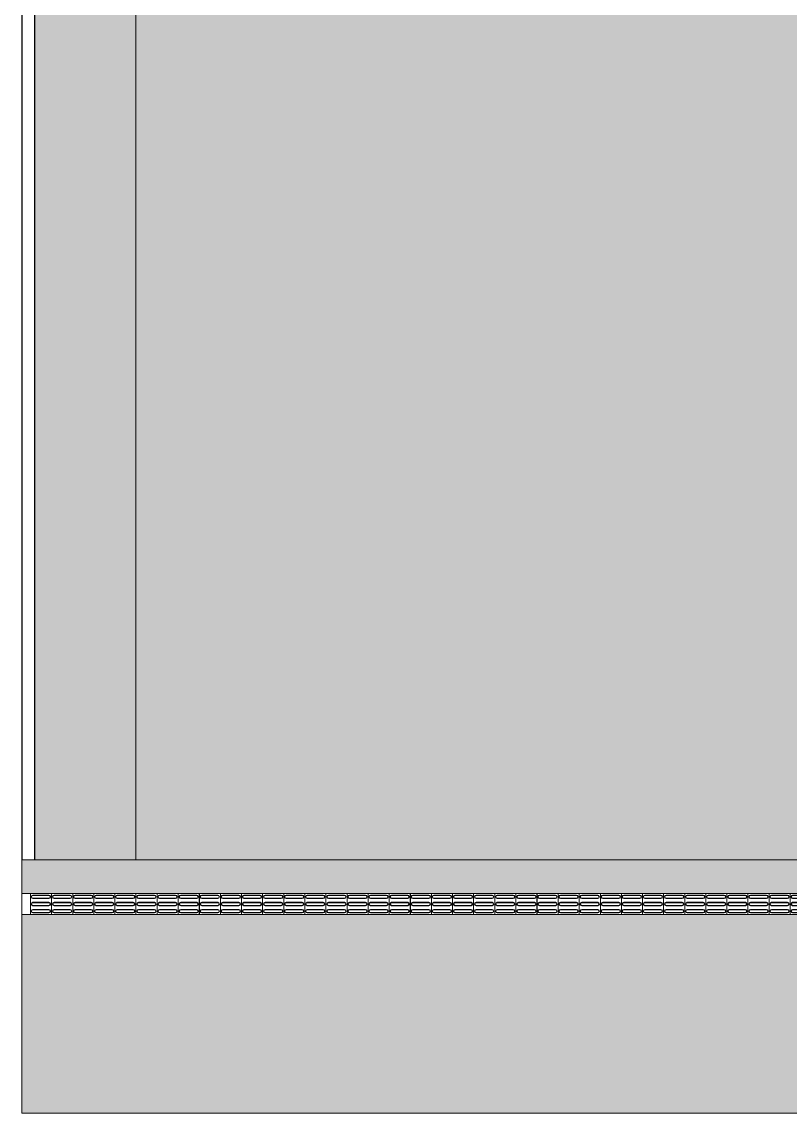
# Model space of a CAD drawing. Header units: inches. Extents: x 44782 to 44933, y 6798 to 6838.
# Drawn here: x 44785.32 to 44794.42, y 6800.64 to 6813.56 of the extents above; entities that cross this region are included whole.
import ezdxf

# ---------------------------------------------------------------- set-up
doc = ezdxf.new("R2010")
doc.units = ezdxf.units.IN
doc.header["$MEASUREMENT"] = 0
doc.linetypes.add('HIDDEN', pattern=[9.525, 6.35, -3.175])
for name, color, linetype, lineweight in [('at_Entity', 7, 'Continuous', 9), ('at_Text', 7, 'Continuous', 9), ('PISO TATIL', 30, 'Continuous', 0)]:
    doc.layers.add(name, color=color, linetype=linetype, lineweight=lineweight)
doc.layers.add('H. PAVER CINZA 1', color=252, linetype='Continuous')
doc.layers.add('MURO', color=2, linetype='Continuous')

# ---------------------------------------------------------------- blocks, each defined once
blk = doc.blocks.new('A$C4E6C04E1')
at = {"layer": 'at_Entity', "color": 160, "true_color": 0x003fff}
for p, q in [((0, 0.25), (0, 0)), ((0, 0.25), (0.25, 0.25)), ((0.029, 0.231), (0.219, 0.231)), ((0.029, 0.227), (0.219, 0.227)), ((0.219, 0.195), (0.029, 0.195)), ((0.219, 0.191), (0.029, 0.191)), ((0.029, 0.146), (0.219, 0.146)), ((0.029, 0.142), (0.219, 0.142)), ((0.25, 0.25), (0.25, 0)), ((0.219, 0.11), (0.029, 0.11)), ((0.219, 0.106), (0.029, 0.106)), ((0.029, 0.061), (0.219, 0.061)), ((0.029, 0.057), (0.219, 0.057)), ((0.219, 0.025), (0.029, 0.025)), ((0.219, 0.021), (0.029, 0.021)), ((0.25, 0), (0, 0))]:
    blk.add_line(p, q, dxfattribs=at)
for centre, radius, start, end in [((0.029, 0.211), 0.0201, 90, 180), ((0.029, 0.211), 0.0201, 180, 270), ((0.029, 0.126), 0.0201, 90, 180), ((0.029, 0.211), 0.0159, 90, 180), ((0.029, 0.211), 0.0159, 180, 270), ((0.029, 0.126), 0.0159, 90, 180), ((0.219, 0.211), 0.0201, 0.2555, 90), ((0.219, 0.211), 0.0159, 0.2555, 90), ((0.219, 0.211), 0.0201, 270.5108, 0.2554), ((0.219, 0.211), 0.0159, 270.5108, 0.2553), ((0.219, 0.126), 0.0201, 0.2555, 90), ((0.219, 0.126), 0.0159, 0.2555, 90), ((0.029, 0.126), 0.0201, 180, 270), ((0.029, 0.041), 0.0201, 90, 180), ((0.029, 0.041), 0.0201, 180, 270), ((0.029, 0.126), 0.0159, 180, 270), ((0.029, 0.041), 0.0159, 90, 180), ((0.029, 0.041), 0.0159, 180, 270), ((0.219, 0.126), 0.0201, 270.5108, 0.2554), ((0.219, 0.126), 0.0159, 270.5108, 0.2553), ((0.219, 0.041), 0.0201, 0.2555, 90), ((0.219, 0.041), 0.0159, 0.2555, 90), ((0.219, 0.041), 0.0201, 270.5108, 0.2554), ((0.219, 0.041), 0.0159, 270.5108, 0.2553)]:
    blk.add_arc(centre, radius, start, end, dxfattribs=at)

msp = doc.modelspace()

# ---------------------------------------------------------------- hatches: boundary and pattern name
h = msp.add_hatch(color=68)
h.dxf.hatch_style = 1
h.paths.add_polyline_path([(44792.466, 6814.682), (44786.666, 6814.682), (44786.666, 6803.637), (44792.466, 6803.637)])
h = msp.add_hatch(color=68)
h.dxf.hatch_style = 1
edge = h.paths.add_edge_path()
edge.add_line((44804.563, 6814.384), (44793.316, 6814.384))
edge.add_line((44793.316, 6814.384), (44793.316, 6814.682))
edge.add_line((44793.316, 6814.682), (44792.466, 6814.682))
edge.add_line((44792.466, 6814.682), (44792.466, 6803.637))
edge.add_line((44792.466, 6803.637), (44798.162, 6803.637))
edge.add_arc((44810.786, 6795.555), 14.989, 139.7772, 147.3724, ccw=False)
edge.add_line((44799.341, 6805.234), (44796.52, 6805.234))
edge.add_line((44796.52, 6805.234), (44796.52, 6809.835))
edge.add_line((44796.52, 6809.835), (44801.118, 6809.835))
edge.add_line((44801.118, 6809.835), (44801.118, 6807.01))
edge.add_arc((44810.786, 6795.555), 14.989, 114.5284, 130.1637, ccw=False)
edge.add_line((44804.563, 6809.191), (44804.563, 6814.384))
at = {"layer": 'H. PAVER CINZA 1'}
msp.add_hatch(color=256, dxfattribs=at).paths.add_polyline_path([(44793.316, 6815.882), (44793.316, 6814.682), (44786.666, 6814.682), (44786.666, 6803.637), (44785.466, 6803.637), (44785.466, 6815.882)])
h = msp.add_hatch(color=256, dxfattribs=at)
h.paths.add_polyline_path([(44800.614, 6802.987), (44800.414, 6802.987), (44800.164, 6802.987), (44799.914, 6802.987), (44799.664, 6802.987), (44799.414, 6802.987), (44799.164, 6802.987), (44798.914, 6802.987), (44798.664, 6802.987), (44798.414, 6802.987), (44798.165, 6802.987), (44797.915, 6802.987), (44797.665, 6802.987), (44797.415, 6802.987), (44797.165, 6802.987), (44796.915, 6802.987), (44796.665, 6802.987), (44796.416, 6802.987), (44796.166, 6802.987), (44795.916, 6802.987), (44795.666, 6802.987), (44795.416, 6802.987), (44795.166, 6802.987), (44794.916, 6802.987), (44794.667, 6802.987), (44794.417, 6802.987), (44794.167, 6802.987), (44793.917, 6802.987), (44793.667, 6802.987), (44793.417, 6802.987), (44793.168, 6802.987), (44792.918, 6802.987), (44792.668, 6802.987), (44792.418, 6802.987), (44785.315, 6802.987), (44785.315, 6800.636), (44800.614, 6800.636)])
h.paths.add_polyline_path([(44799.414, 6803.487), (44799.664, 6803.487), (44799.884, 6803.487), (44799.748, 6803.59), (44799.783, 6803.637), (44785.315, 6803.638), (44785.315, 6803.238), (44792.418, 6803.237), (44792.418, 6803.237), (44792.668, 6803.237), (44792.918, 6803.237), (44793.168, 6803.237), (44793.417, 6803.237), (44793.667, 6803.237), (44793.917, 6803.237), (44794.167, 6803.237), (44794.417, 6803.237), (44794.667, 6803.237), (44794.916, 6803.237), (44795.166, 6803.237), (44795.416, 6803.237), (44795.666, 6803.237), (44795.916, 6803.237), (44796.166, 6803.237), (44796.416, 6803.237), (44796.665, 6803.237), (44796.915, 6803.237), (44797.165, 6803.237), (44797.415, 6803.237), (44797.665, 6803.237), (44797.915, 6803.237), (44798.165, 6803.237), (44798.414, 6803.237), (44798.664, 6803.237), (44798.914, 6803.237), (44799.164, 6803.237), (44799.414, 6803.237)])
h.paths.add_polyline_path([(44800.614, 6803.637), (44800.096, 6803.637), (44799.983, 6803.487), (44800.164, 6803.487), (44800.164, 6803.237), (44800.414, 6803.237), (44800.614, 6803.237)])
h.paths.add_polyline_path([(44804.912, 6803.637), (44800.614, 6803.637), (44800.614, 6803.237), (44800.663, 6803.237), (44800.913, 6803.237), (44801.163, 6803.237), (44801.413, 6803.237), (44801.663, 6803.237), (44801.913, 6803.237), (44802.163, 6803.237), (44802.412, 6803.237), (44802.662, 6803.237), (44802.912, 6803.237), (44803.162, 6803.237), (44803.412, 6803.237), (44803.662, 6803.237), (44803.912, 6803.237), (44804.161, 6803.237), (44804.411, 6803.237), (44804.661, 6803.237), (44804.912, 6803.237)])
h.paths.add_polyline_path([(44802.311, 6800.799), (44803.189, 6800.799), (44803.189, 6800.96), (44802.311, 6800.96)])

# ---------------------------------------------------------------- linework, layer by layer
at = {"layer": 'at_Entity', "color": 252, "true_color": 0x989898}
for p, q in [((44785.315, 6803.637), (44785.315, 6803.438)), ((44785.315, 6803.637), (44799.798, 6803.637)), ((44785.315, 6803.438), (44785.315, 6803.237)), ((44785.315, 6803.237), (44799.514, 6803.237)), ((44785.315, 6802.987), (44785.315, 6800.786)), ((44785.315, 6802.987), (44800.614, 6802.987)), ((44785.315, 6800.786), (44785.315, 6800.636)), ((44785.315, 6800.636), (44800.614, 6800.636))]:
    msp.add_line(p, q, dxfattribs=at)
at = {"layer": 'at_Entity', "color": 0}
for p, q in [((44785.466, 6803.637), (44785.315, 6803.637)), ((44785.315, 6803.637), (44785.315, 6800.636)), ((44830.606, 6803.637), (44785.315, 6803.637)), ((44830.606, 6803.237), (44785.315, 6803.237)), ((44830.606, 6802.987), (44785.315, 6802.987)), ((44830.606, 6800.636), (44785.315, 6800.636))]:
    msp.add_line(p, q, dxfattribs=at)
at = {"layer": 'at_Text'}
msp.add_line((44786.666, 6814.682), (44786.666, 6803.637), dxfattribs=at)
at = {"layer": 'MURO'}
for p, q in [((44785.315, 6836.379), (44785.315, 6803.637)), ((44785.466, 6836.228), (44785.466, 6803.637))]:
    msp.add_line(p, q, dxfattribs=at)

# ---------------------------------------------------------------- block references
at = {"layer": 'PISO TATIL', "linetype": 'HIDDEN'}
for p in [(44785.418, 6802.987), (44785.668, 6802.987), (44785.918, 6802.987), (44786.168, 6802.987), (44786.417, 6802.987), (44786.667, 6802.987), (44786.918, 6802.987), (44787.168, 6802.987), (44787.417, 6802.987), (44787.667, 6802.987), (44787.918, 6802.987), (44788.168, 6802.987), (44788.417, 6802.987), (44788.667, 6802.987), (44788.918, 6802.987), (44789.168, 6802.987), (44789.417, 6802.987), (44789.667, 6802.987), (44789.918, 6802.987), (44790.168, 6802.987), (44790.417, 6802.987), (44790.667, 6802.987), (44790.918, 6802.987), (44791.168, 6802.987), (44791.417, 6802.987), (44791.667, 6802.987), (44791.918, 6802.987), (44792.168, 6802.987), (44792.417, 6802.987), (44792.667, 6802.987), (44792.918, 6802.987), (44793.168, 6802.987), (44793.417, 6802.987), (44793.667, 6802.987), (44793.917, 6802.987), (44794.167, 6802.987), (44794.417, 6802.987)]:
    msp.add_blockref('A$C4E6C04E1', p, dxfattribs=at)

doc.saveas('drawing.dxf')
